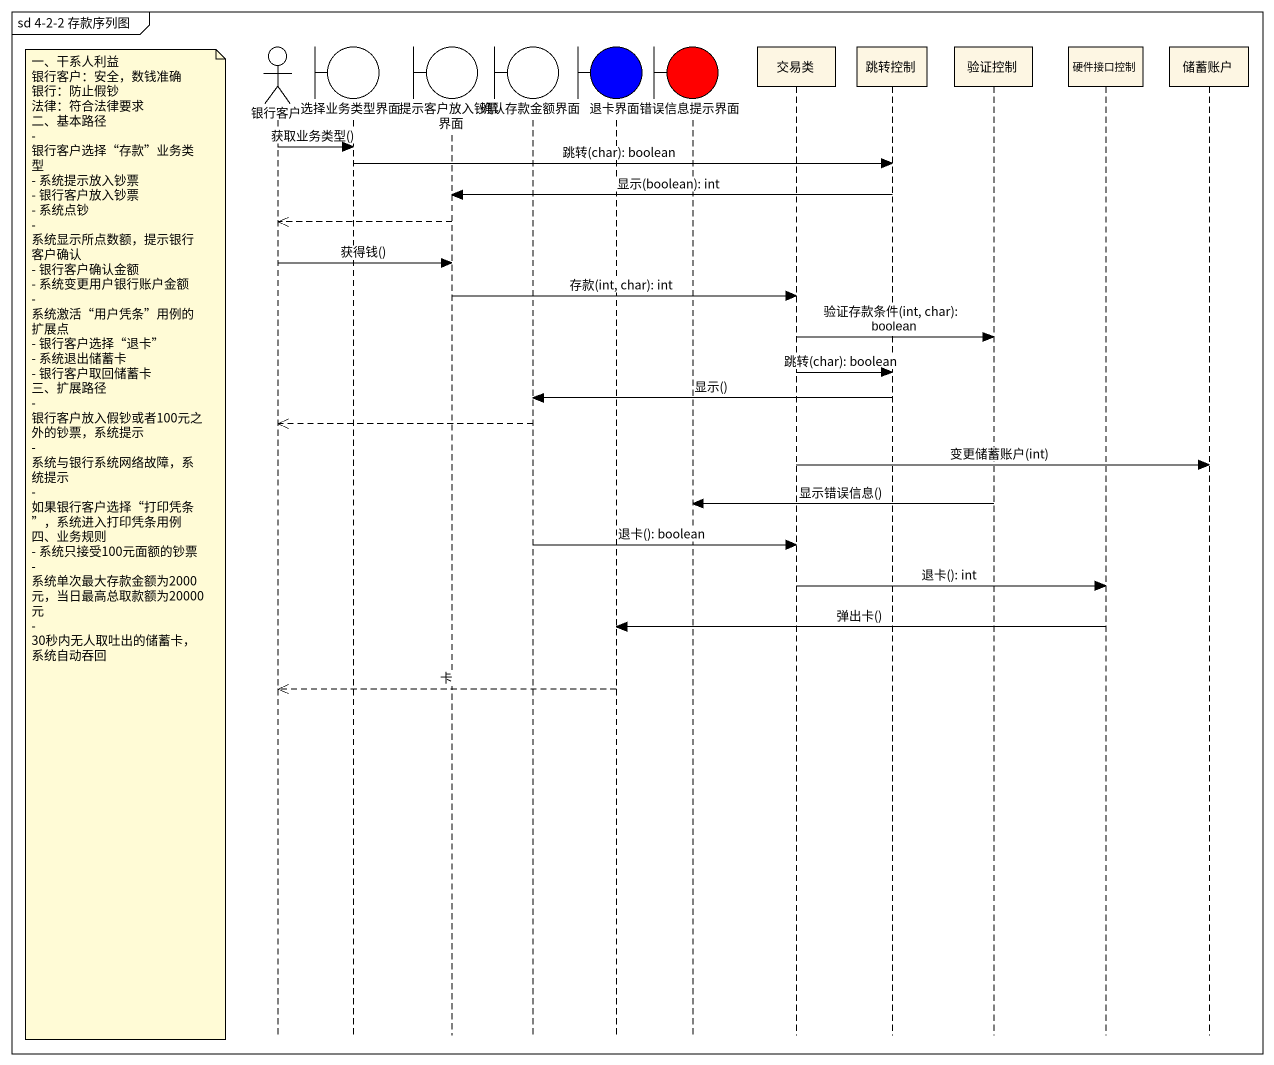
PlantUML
@startuml
mainframe sd 4-2-2 存款序列图
hide footbox
actor 银行客户
boundary 选择业务类型界面
boundary 提示客户放入钞票界面
boundary 确认存款金额界面
boundary 退卡界面 #0000FF
boundary 错误信息提示界面 #FF0000
participant 交易类
participant 跳转控制
participant 验证控制
participant 硬件接口控制
participant 储蓄账户

银行客户 -> 选择业务类型界面 : 获取业务类型()
选择业务类型界面 -> 跳转控制 : 跳转(char): boolean
跳转控制 -> 提示客户放入钞票界面 : 显示(boolean): int
提示客户放入钞票界面 -->> 银行客户
银行客户 -> 提示客户放入钞票界面 : 获得钱()
提示客户放入钞票界面 -> 交易类 : 存款(int, char): int
交易类 -> 验证控制 : 验证存款条件(int, char): boolean
交易类 -> 跳转控制 : 跳转(char): boolean
跳转控制 -> 确认存款金额界面 : 显示()
确认存款金额界面 -->> 银行客户
交易类 -> 储蓄账户 : 变更储蓄账户(int)
验证控制 -> 错误信息提示界面 : 显示错误信息()
note left of 银行客户
  一、干系人利益
  银行客户：安全，数钱准确
  银行：防止假钞
  法律：符合法律要求
  二、基本路径
  - 银行客户选择“存款”业务类型
  - 系统提示放入钞票
  - 银行客户放入钞票
  - 系统点钞
  - 系统显示所点数额，提示银行客户确认
  - 银行客户确认金额
  - 系统变更用户银行账户金额
  - 系统激活“用户凭条”用例的扩展点
  - 银行客户选择“退卡”
  - 系统退出储蓄卡
  - 银行客户取回储蓄卡
  三、扩展路径
  - 银行客户放入假钞或者100元之外的钞票，系统提示
  - 系统与银行系统网络故障，系统提示
  - 如果银行客户选择“打印凭条”，系统进入打印凭条用例
  四、业务规则
  - 系统只接受100元面额的钞票
  - 系统单次最大存款金额为2000元，当日最高总取款额为20000元
  - 30秒内无人取吐出的储蓄卡，系统自动吞回
end note
确认存款金额界面 -> 交易类 : 退卡(): boolean
交易类 -> 硬件接口控制 : 退卡(): int
硬件接口控制 -> 退卡界面 : 弹出卡()
退卡界面 -->> 银行客户 : 卡
@enduml
